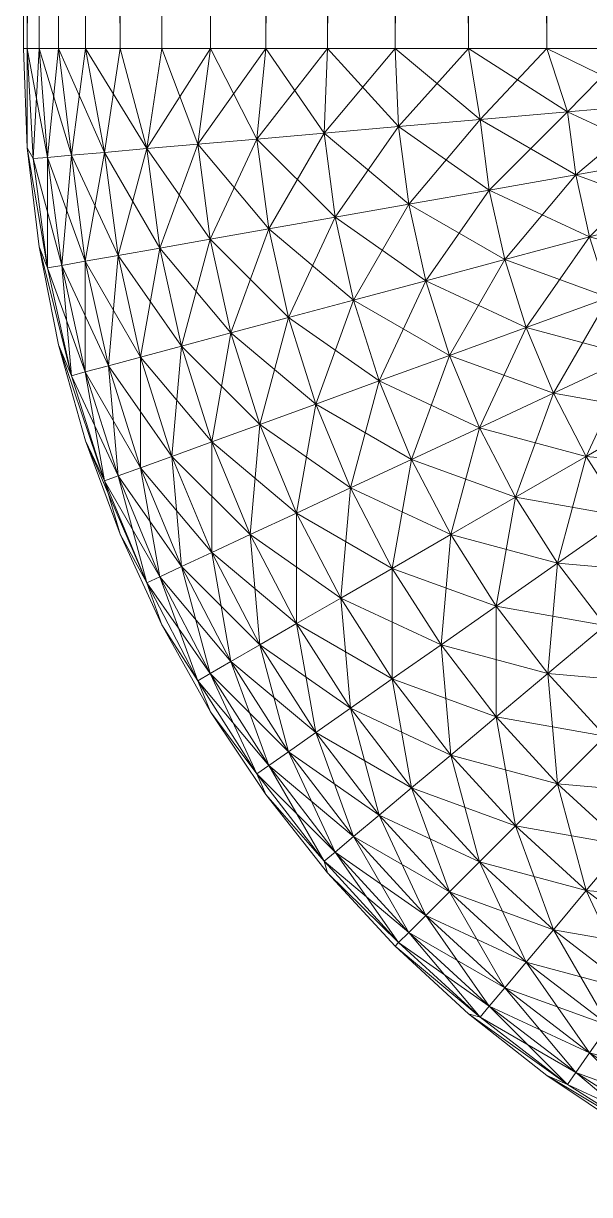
# Model space of a CAD drawing. Header units: millimetres. Extents: x -6 to 134, y -20 to 0.
# Drawn here: x -6.35 to -5.904, y -19.903 to -18.98 of the extents above; entities that cross this region are included whole.
import ezdxf

# ---------------------------------------------------------------- set-up
doc = ezdxf.new("R2010")
doc.units = ezdxf.units.MM
doc.layers.add('001', color=4, linetype='Continuous', lineweight=35)

msp = doc.modelspace()

# ---------------------------------------------------------------- meshes
at = {"layer": '001', "color": 17, "lineweight": 18}
mesh = msp.add_polyface(dxfattribs=at)
corners = [(-6.35, 0, -3.25), (-6.35, -19, -3.25), (-6.35, -19, 3.25), (-6.35, 0, 3.25), (-6.34692, -19, 3.32846), (-6.34692, 0, 3.32846), (-6.33769, -19, 3.40643), (-6.33769, 0, 3.40643), (-6.32237, -19, 3.48345), (-6.32237, 0, 3.48345), (-6.30106, -19, 3.55902), (-6.27388, -19, 3.63268), (-6.24101, -19, 3.70399), (-6.24101, 0, 3.70399), (-6.27388, 0, 3.63268), (-6.20264, -19, 3.7725), (-6.20264, 0, 3.7725), (-6.15902, -19, 3.83779), (-6.15902, 0, 3.83779), (-6.11041, -19, 3.89945), (-6.11041, 0, 3.89945), (-6.05711, -19, 3.95711), (-6.05711, 0, 3.95711), (-5.99945, -19, 4.01041), (-5.99945, 0, 4.01041), (-5.93779, -19, 4.05902), (-5.93779, 0, 4.05902), (-5.8725, -19, 4.10264), (-5.8725, 0, 4.10264), (-5.80399, -19, 4.14101), (-5.73268, -19, 4.17388), (-5.65902, -19, 4.20106), (-5.65902, 0, 4.20106), (-5.73268, 0, 4.17388), (-5.58345, -19, 4.22237), (-5.58345, 0, 4.22237), (-5.50643, -19, 4.23769), (-5.50643, 0, 4.23769), (-5.42846, -19, 4.24692), (-6.34692, 0, -3.32846), (-6.34692, -19, -3.32846), (-6.33769, 0, -3.40643), (-6.33769, -19, -3.40643), (-6.32237, 0, -3.48345), (-6.32237, -19, -3.48345), (-6.30106, 0, -3.55902), (-6.30106, -19, -3.55902), (-6.27388, 0, -3.63268), (-6.24101, -19, -3.70399), (-6.27388, -19, -3.63268), (-6.20264, 0, -3.7725), (-6.20264, -19, -3.7725), (-6.15902, 0, -3.83779), (-6.15902, -19, -3.83779), (-6.11041, 0, -3.89945), (-6.11041, -19, -3.89945), (-6.05711, 0, -3.95711), (-6.05711, -19, -3.95711), (-5.99945, 0, -4.01041), (-5.99945, -19, -4.01041), (-5.93779, 0, -4.05902), (-5.93779, -19, -4.05902), (-5.8725, 0, -4.10264), (-5.8725, -19, -4.10264), (-5.80399, 0, -4.14101), (-5.80399, -19, -4.14101), (-5.73268, 0, -4.17388), (-5.65902, -19, -4.20106), (-5.73268, -19, -4.17388), (-5.58345, 0, -4.22237), (-5.58345, -19, -4.22237), (-5.50643, 0, -4.23769), (-5.50643, -19, -4.23769), (-5.43682, -19.0076, 4.24619), (-5.42846, -19, -4.24692), (-5.52299, -19.01513, -4.23481)]
mesh.append_faces([[corners[k] for k in face] for face in [(36, 73, 38), (74, 75, 72)]], dxfattribs={"color": 17})
mesh.append_faces([[corners[k] for k in face] for face in [(14, 10, 11), (33, 29, 30), (1, 39, 40), (40, 41, 42), (42, 43, 44), (44, 45, 46), (47, 48, 49), (48, 50, 51), (51, 52, 53), (53, 54, 55), (55, 56, 57), (57, 58, 59), (59, 60, 61), (61, 62, 63), (63, 64, 65), (66, 67, 68), (67, 69, 70), (70, 71, 72)]], dxfattribs={"vtx0": -1, "color": 17})
mesh.append_faces([[corners[k] for k in face] for face in [(0, 1, 2), (3, 2, 4), (5, 4, 6), (7, 6, 8), (9, 8, 10), (11, 12, 13), (13, 12, 15), (16, 15, 17), (18, 17, 19), (20, 19, 21), (22, 21, 23), (24, 23, 25), (26, 25, 27), (28, 27, 29), (30, 31, 32), (32, 31, 34), (35, 34, 36), (37, 36, 38), (49, 46, 45), (68, 65, 64)]], dxfattribs={"vtx2": -1, "color": 17})
mesh = msp.add_polyface(dxfattribs=at)
corners = [(-6.35, 0, -3.25), (-6.35, -19, 3.25), (-6.35, 0, 3.25), (-6.34692, -19, 3.32846), (-6.34692, 0, 3.32846), (-6.33769, -19, 3.40643), (-6.33769, 0, 3.40643), (-6.32237, -19, 3.48345), (-6.32237, 0, 3.48345), (-6.30106, -19, 3.55902), (-6.30106, 0, 3.55902), (-6.27388, -19, 3.63268), (-6.24101, 0, 3.70399), (-6.27388, 0, 3.63268), (-6.20264, -19, 3.7725), (-6.20264, 0, 3.7725), (-6.15902, -19, 3.83779), (-6.15902, 0, 3.83779), (-6.11041, -19, 3.89945), (-6.11041, 0, 3.89945), (-6.05711, -19, 3.95711), (-6.05711, 0, 3.95711), (-5.99945, -19, 4.01041), (-5.99945, 0, 4.01041), (-5.93779, -19, 4.05902), (-5.93779, 0, 4.05902), (-5.8725, -19, 4.10264), (-5.8725, 0, 4.10264), (-5.80399, -19, 4.14101), (-5.80399, 0, 4.14101), (-5.73268, -19, 4.17388), (-5.65902, 0, 4.20106), (-5.73268, 0, 4.17388), (-5.58345, -19, 4.22237), (-5.58345, 0, 4.22237), (-5.50643, -19, 4.23769), (-5.50643, 0, 4.23769), (-5.42846, -19, 4.24692), (-5.42846, 0, 4.24692), (-6.35, -19, -3.25), (-6.34692, 0, -3.32846), (-6.34692, -19, -3.32846), (-6.33769, 0, -3.40643), (-6.33769, -19, -3.40643), (-6.32237, 0, -3.48345), (-6.32237, -19, -3.48345), (-6.30106, 0, -3.55902), (-6.27388, 0, -3.63268), (-6.24101, 0, -3.70399), (-6.24101, -19, -3.70399), (-6.27388, -19, -3.63268), (-6.20264, 0, -3.7725), (-6.20264, -19, -3.7725), (-6.15902, 0, -3.83779), (-6.15902, -19, -3.83779), (-6.11041, 0, -3.89945), (-6.11041, -19, -3.89945), (-6.05711, 0, -3.95711), (-6.05711, -19, -3.95711), (-5.99945, 0, -4.01041), (-5.99945, -19, -4.01041), (-5.93779, 0, -4.05902), (-5.93779, -19, -4.05902), (-5.8725, 0, -4.10264), (-5.8725, -19, -4.10264), (-5.80399, 0, -4.14101), (-5.73268, 0, -4.17388), (-5.65902, 0, -4.20106), (-5.65902, -19, -4.20106), (-5.73268, -19, -4.17388), (-5.58345, 0, -4.22237), (-5.58345, -19, -4.22237), (-5.50643, 0, -4.23769), (-5.50643, -19, -4.23769), (-5.42846, 0, -4.24692), (-5.42846, -19, -4.24692)]
mesh.append_faces([[corners[k] for k in face] for face in [(0, 1, 2), (2, 3, 4), (4, 5, 6), (6, 7, 8), (8, 9, 10), (11, 12, 13), (12, 14, 15), (15, 16, 17), (17, 18, 19), (19, 20, 21), (21, 22, 23), (23, 24, 25), (25, 26, 27), (27, 28, 29), (30, 31, 32), (31, 33, 34), (34, 35, 36), (36, 37, 38), (50, 46, 47), (69, 65, 66), (73, 74, 75)]], dxfattribs={"vtx0": -1, "color": 17})
mesh.append_faces([[corners[k] for k in face] for face in [(13, 10, 9), (32, 29, 28), (39, 0, 40), (41, 40, 42), (43, 42, 44), (45, 44, 46), (47, 48, 49), (49, 48, 51), (52, 51, 53), (54, 53, 55), (56, 55, 57), (58, 57, 59), (60, 59, 61), (62, 61, 63), (64, 63, 65), (66, 67, 68), (68, 67, 70), (71, 70, 72)]], dxfattribs={"vtx2": -1, "color": 17})
mesh = msp.add_polyface(dxfattribs=at)
corners = [(-5.35, 0, -4.25), (-5.42846, 0, -4.24692), (-5.50643, 0, -4.23769), (-5.58345, 0, -4.22237), (-5.65902, 0, -4.20106), (-5.73268, 0, -4.17388), (-5.80399, 0, -4.14101), (-5.8725, 0, -4.10264), (-5.93779, 0, -4.05902), (-5.99945, 0, -4.01041), (-6.05711, 0, -3.95711), (-6.11041, 0, -3.89945), (-6.15902, 0, -3.83779), (-6.20264, 0, -3.7725), (-6.24101, 0, -3.70399), (-6.27388, 0, -3.63268), (-6.30106, 0, -3.55902), (-6.32237, 0, -3.48345), (-6.33769, 0, -3.40643), (-6.34692, 0, -3.32846), (-6.35, 0, -3.25), (-6.35, 0, 3.25), (-6.34692, 0, 3.32846), (-6.33769, 0, 3.40643), (-6.32237, 0, 3.48345), (-6.30106, 0, 3.55902), (-6.27388, 0, 3.63268), (-6.24101, 0, 3.70399), (-6.20264, 0, 3.7725), (-6.15902, 0, 3.83779), (-6.11041, 0, 3.89945), (-6.05711, 0, 3.95711), (-5.99945, 0, 4.01041), (-5.93779, 0, 4.05902), (-5.8725, 0, 4.10264), (-5.80399, 0, 4.14101), (-5.73268, 0, 4.17388), (-5.65902, 0, 4.20106), (-5.58345, 0, 4.22237), (-5.50643, 0, 4.23769), (-5.42846, 0, 4.24692), (-5.50643, -19, -4.23769)]
mesh.append_faces([[corners[k] for k in face] for face in [(2, 3, 0), (3, 4, 0), (4, 5, 0), (5, 6, 0), (6, 7, 0), (7, 8, 0), (8, 9, 0), (9, 10, 0), (10, 11, 0), (11, 12, 0), (12, 13, 0), (13, 14, 0), (14, 15, 0), (15, 16, 0), (16, 17, 0), (17, 18, 0), (18, 19, 0), (19, 20, 0), (20, 21, 0), (21, 22, 0), (22, 23, 0), (23, 24, 0), (24, 25, 0), (25, 26, 0), (26, 27, 0), (27, 28, 0), (28, 29, 0), (29, 30, 0), (30, 31, 0), (31, 32, 0), (32, 33, 0), (33, 34, 0), (34, 35, 0), (35, 36, 0), (36, 37, 0), (37, 38, 0), (38, 39, 0), (39, 40, 0)]], dxfattribs={"vtx1": -1, "vtx2": -1, "color": 17})
mesh.append_faces([[corners[k] for k in face] for face in [(0, 1, 2), (41, 2, 1)]], dxfattribs={"vtx2": -1, "color": 17})
mesh = msp.add_polyface(dxfattribs=at)
corners = [(-6.33769, -19.15643, -3.25), (-6.34692, -19.07846, 3.25), (-6.34692, -19.07846, -3.25), (-6.35, -19, 3.25), (-6.35, -19, -3.25), (-6.3424, -19.08682, 3.33716), (-6.34692, -19, 3.32846), (-6.33106, -19.08583, 3.42365), (-6.33769, -19, 3.40643), (-6.33106, -19.17299, 3.33716), (-6.31225, -19.08419, 3.50882), (-6.32237, -19, 3.48345), (-6.31985, -19.17101, 3.42365), (-6.28612, -19.0819, 3.59202), (-6.30106, -19, 3.55902), (-6.30125, -19.16773, 3.50882), (-6.27388, -19, 3.63268), (-6.25286, -19.07899, 3.67262), (-6.24101, -19, 3.70399), (-6.27542, -19.16318, 3.59202), (-6.21273, -19.07548, 3.75), (-6.24254, -19.15738, 3.67262), (-6.20264, -19, 3.7725), (-6.16603, -19.07139, 3.82358), (-6.20287, -19.15038, 3.75), (-6.15902, -19, -3.83779), (-6.16603, -19.07139, -3.82358), (-6.21273, -19.07548, -3.75), (-6.20264, -19, -3.7725), (-6.25286, -19.07899, -3.67262), (-6.24101, -19, -3.70399), (-6.20287, -19.15038, -3.75), (-6.27388, -19, -3.63268), (-6.28612, -19.0819, -3.59202), (-6.30106, -19, -3.55902), (-6.24254, -19.15738, -3.67262), (-6.31225, -19.08419, -3.50882), (-6.32237, -19, -3.48345), (-6.27542, -19.16318, -3.59202), (-6.33106, -19.08583, -3.42365), (-6.33769, -19, -3.40643), (-6.30125, -19.16773, -3.50882), (-6.3424, -19.08682, -3.33716), (-6.34692, -19, -3.32846), (-6.33106, -19.17299, -3.33716)]
mesh.append_faces([[corners[k] for k in face] for face in [(1, 5, 6), (6, 5, 7), (6, 7, 8), (9, 5, 1), (8, 7, 10), (8, 10, 11), (11, 10, 13), (11, 13, 14), (16, 14, 13), (16, 13, 17), (17, 18, 16), (18, 17, 20), (22, 20, 23), (25, 26, 27), (28, 27, 29), (28, 29, 30), (32, 30, 29), (29, 33, 34), (29, 34, 32), (34, 33, 36), (34, 36, 37), (37, 36, 39), (37, 39, 40), (40, 39, 42), (40, 42, 43), (43, 42, 2), (2, 42, 44)]], dxfattribs={"color": 17})
mesh.append_faces([[corners[k] for k in face] for face in [(0, 1, 2), (2, 3, 4)]], dxfattribs={"vtx0": -1, "color": 17})
mesh.append_faces([[corners[k] for k in face] for face in [(2, 1, 3), (10, 7, 12), (13, 10, 15), (17, 13, 19), (20, 17, 21), (23, 20, 24), (29, 27, 31), (33, 29, 35), (36, 33, 38), (39, 36, 41)]], dxfattribs={"vtx2": -1, "color": 17})
mesh = msp.add_polyface(dxfattribs=at)
corners = [(-6.34692, -19.07846, 3.25), (-6.34692, -19, 3.32846), (-6.35, -19, 3.25), (-6.24101, -19, 3.70399), (-6.21273, -19.07548, 3.75), (-6.20264, -19, 3.7725), (-6.16603, -19.07139, 3.82358), (-6.15902, -19, 3.83779), (-6.11313, -19.06677, 3.89279), (-6.11041, -19, 3.89945), (-6.05442, -19.06163, 3.95711), (-6.05711, -19, 3.95711), (-5.99034, -19.05602, 4.01604), (-5.99945, -19, 4.01041), (-5.92139, -19.04999, 4.06915), (-5.93779, -19, 4.05902), (-5.8481, -19.04358, 4.11603), (-5.8725, -19, 4.10264), (-5.77101, -19.03683, 4.15631), (-5.80399, -19, 4.14101), (-5.73268, -19, 4.17388), (-5.69072, -19.02981, 4.18969), (-5.65902, -19, 4.20106), (-5.60783, -19.02256, 4.21593), (-5.58345, -19, 4.22237), (-5.52299, -19.01513, 4.23481), (-5.50643, -19, 4.23769), (-5.43682, -19.0076, 4.24619), (-5.52101, -19.03015, 4.23481), (-5.43583, -19.01513, 4.24619), (-5.42846, -19, -4.24692), (-5.43682, -19.0076, -4.24619), (-5.52299, -19.01513, -4.23481), (-5.43583, -19.01513, -4.24619), (-5.52101, -19.03015, -4.23481), (-5.43419, -19.02256, -4.24619), (-5.50643, -19, -4.23769), (-5.60783, -19.02256, -4.21593), (-5.58345, -19, -4.22237), (-5.69072, -19.02981, -4.18969), (-5.65902, -19, -4.20106), (-5.73268, -19, -4.17388), (-5.77101, -19.03683, -4.15631), (-5.80399, -19, -4.14101), (-5.8481, -19.04358, -4.11603), (-5.8725, -19, -4.10264), (-5.92139, -19.04999, -4.06915), (-5.93779, -19, -4.05902), (-5.99034, -19.05602, -4.01604), (-5.99945, -19, -4.01041), (-6.05442, -19.06163, -3.95711), (-6.05711, -19, -3.95711), (-6.11313, -19.06677, -3.89279), (-6.11041, -19, -3.89945), (-6.16603, -19.07139, -3.82358), (-6.15902, -19, -3.83779), (-6.21273, -19.07548, -3.75), (-6.20264, -19, -3.7725), (-6.34692, -19, -3.32846), (-6.34692, -19.07846, -3.25), (-6.35, -19, -3.25)]
mesh.append_faces([[corners[k] for k in face] for face in [(0, 1, 2), (3, 4, 5), (5, 6, 7), (7, 8, 9), (9, 10, 11), (11, 12, 13), (13, 14, 15), (15, 16, 17), (17, 18, 19), (20, 19, 18), (18, 21, 22), (18, 22, 20), (22, 21, 23), (22, 23, 24), (24, 23, 25), (24, 25, 26), (26, 25, 27), (30, 31, 32), (36, 32, 37), (36, 37, 38), (38, 37, 39), (38, 39, 40), (41, 40, 39), (41, 39, 42), (42, 43, 41), (43, 44, 45), (45, 46, 47), (47, 48, 49), (49, 50, 51), (51, 52, 53), (53, 54, 55), (55, 56, 57), (58, 59, 60)]], dxfattribs={"color": 17})
mesh.append_faces([[corners[k] for k in face] for face in [(27, 28, 29), (32, 33, 34)]], dxfattribs={"vtx0": -1, "color": 17})
mesh.append_faces([[corners[k] for k in face] for face in [(27, 25, 28), (32, 31, 33), (34, 33, 35), (37, 32, 34)]], dxfattribs={"vtx2": -1, "color": 17})
mesh = msp.add_polyface(dxfattribs=at)
corners = [(-6.15902, -19, 3.83779), (-6.16603, -19.07139, 3.82358), (-6.11313, -19.06677, 3.89279), (-6.15671, -19.14224, 3.82358), (-6.10441, -19.13302, 3.89279), (-6.11041, -19, 3.89945), (-6.05442, -19.06163, 3.95711), (-6.04636, -19.12279, 3.95711), (-6.05711, -19, 3.95711), (-5.99034, -19.05602, 4.01604), (-5.98302, -19.11162, 4.01604), (-5.99945, -19, 4.01041), (-5.92139, -19.04999, 4.06915), (-5.91486, -19.0996, 4.06915), (-5.93779, -19, 4.05902), (-5.8481, -19.04358, 4.11603), (-5.8424, -19.08682, 4.11603), (-5.90403, -19.14845, 4.06915), (-5.8725, -19, 4.10264), (-5.77101, -19.03683, 4.15631), (-5.7662, -19.07339, 4.15631), (-5.83296, -19.12941, 4.11603), (-5.80399, -19, -4.14101), (-5.77101, -19.03683, -4.15631), (-5.8481, -19.04358, -4.11603), (-5.7662, -19.07339, -4.15631), (-5.8424, -19.08682, -4.11603), (-5.75822, -19.10938, -4.15631), (-5.83296, -19.12941, -4.11603), (-5.8725, -19, -4.10264), (-5.92139, -19.04999, -4.06915), (-5.91486, -19.0996, -4.06915), (-5.93779, -19, -4.05902), (-5.99034, -19.05602, -4.01604), (-5.98302, -19.11162, -4.01604), (-5.99945, -19, -4.01041), (-6.05442, -19.06163, -3.95711), (-6.04636, -19.12279, -3.95711), (-6.05711, -19, -3.95711), (-6.11313, -19.06677, -3.89279), (-6.10441, -19.13302, -3.89279), (-6.11041, -19, -3.89945), (-6.16603, -19.07139, -3.82358), (-6.21273, -19.07548, -3.75), (-6.15671, -19.14224, -3.82358)]
mesh.append_faces([[corners[k] for k in face] for face in [(0, 1, 2), (5, 2, 6), (8, 6, 9), (11, 9, 12), (14, 12, 15), (18, 15, 19), (22, 23, 24), (29, 24, 30), (32, 30, 33), (35, 33, 36), (38, 36, 39), (41, 39, 42)]], dxfattribs={"color": 17})
mesh.append_faces([[corners[k] for k in face] for face in [(2, 3, 4), (6, 4, 7), (9, 7, 10), (12, 10, 13), (15, 13, 16), (24, 25, 26), (26, 27, 28), (30, 26, 31), (33, 31, 34), (36, 34, 37), (39, 37, 40)]], dxfattribs={"vtx0": -1, "color": 17})
mesh.append_faces([[corners[k] for k in face] for face in [(2, 1, 3), (6, 2, 4), (9, 6, 7), (12, 9, 10), (15, 12, 13), (16, 13, 17), (19, 15, 16), (20, 16, 21), (24, 23, 25), (30, 24, 26), (31, 26, 28), (33, 30, 31), (36, 33, 34), (39, 36, 37), (42, 39, 40), (43, 42, 44)]], dxfattribs={"vtx2": -1, "color": 17})
mesh = msp.add_polyface(dxfattribs=at)
corners = [(-6.32237, -19.23345, -3.25), (-6.32237, -19.23345, 3.25), (-6.33769, -19.15643, 3.25), (-6.33769, -19.15643, -3.25), (-6.34692, -19.07846, 3.25), (-6.33106, -19.08583, 3.42365), (-6.3424, -19.08682, 3.33716), (-6.33106, -19.17299, 3.33716), (-6.31985, -19.17101, 3.42365), (-6.31225, -19.25783, 3.33716), (-6.31225, -19.08419, 3.50882), (-6.30125, -19.16773, 3.50882), (-6.30125, -19.25489, 3.42365), (-6.28612, -19.0819, 3.59202), (-6.27542, -19.16318, 3.59202), (-6.28301, -19.25, 3.50882), (-6.25286, -19.07899, 3.67262), (-6.24254, -19.15738, 3.67262), (-6.25767, -19.24321, 3.59202), (-6.22543, -19.23457, 3.67262), (-6.21273, -19.07548, 3.75), (-6.20287, -19.15038, 3.75), (-6.18652, -19.22414, 3.75), (-6.16603, -19.07139, 3.82358), (-6.15671, -19.14224, 3.82358), (-6.21273, -19.07548, -3.75), (-6.15671, -19.14224, -3.82358), (-6.20287, -19.15038, -3.75), (-6.14124, -19.21201, -3.82358), (-6.18652, -19.22414, -3.75), (-6.25286, -19.07899, -3.67262), (-6.24254, -19.15738, -3.67262), (-6.22543, -19.23457, -3.67262), (-6.28612, -19.0819, -3.59202), (-6.27542, -19.16318, -3.59202), (-6.25767, -19.24321, -3.59202), (-6.31225, -19.08419, -3.50882), (-6.30125, -19.16773, -3.50882), (-6.33106, -19.08583, -3.42365), (-6.31985, -19.17101, -3.42365), (-6.28301, -19.25, -3.50882), (-6.3424, -19.08682, -3.33716), (-6.33106, -19.17299, -3.33716), (-6.30125, -19.25489, -3.42365), (-6.34692, -19.07846, -3.25), (-6.31225, -19.25783, -3.33716)]
mesh.append_faces([[corners[k] for k in face] for face in [(7, 4, 2), (9, 7, 2), (44, 42, 3), (3, 42, 45), (3, 45, 0)]], dxfattribs={"color": 17})
mesh.append_faces([[corners[k] for k in face] for face in [(0, 2, 3), (5, 7, 8), (10, 8, 11), (13, 11, 14), (16, 14, 17), (17, 18, 19), (20, 17, 21), (21, 19, 22), (23, 21, 24), (25, 26, 27), (27, 28, 29), (30, 27, 31), (31, 29, 32), (33, 31, 34), (34, 32, 35), (36, 34, 37), (38, 37, 39), (41, 39, 42)]], dxfattribs={"vtx0": -1, "color": 17})
mesh.append_faces([[corners[k] for k in face] for face in [(0, 1, 2), (3, 2, 4), (5, 6, 7), (8, 7, 9), (11, 8, 12), (14, 11, 15), (17, 14, 18), (21, 17, 19), (24, 21, 22), (27, 26, 28), (31, 27, 29), (34, 31, 32), (37, 34, 35), (39, 37, 40), (41, 38, 39), (42, 39, 43)]], dxfattribs={"vtx2": -1, "color": 17})
mesh = msp.add_polyface(dxfattribs=at)
corners = [(-6.1638, -19.2962, 3.75), (-6.17139, -19.38302, 3.67262), (-6.13489, -19.366, 3.75), (-6.15671, -19.14224, 3.82358), (-6.18652, -19.22414, 3.75), (-6.14124, -19.21201, 3.82358), (-6.11975, -19.28017, 3.82358), (-6.0924, -19.34619, 3.82358), (-6.10441, -19.13302, 3.89279), (-6.08994, -19.19827, 3.89279), (-6.06985, -19.262, 3.89279), (-6.04427, -19.32374, 3.89279), (-6.04636, -19.12279, 3.95711), (-6.03301, -19.18301, 3.95711), (-6.01446, -19.24184, 3.95711), (-5.99086, -19.29884, 3.95711), (-6.01341, -19.38302, 3.89279), (-5.98302, -19.11162, 4.01604), (-5.97089, -19.16637, 4.01604), (-6.04636, -19.12279, -3.95711), (-5.97089, -19.16637, -4.01604), (-6.03301, -19.18301, -3.95711), (-6.10441, -19.13302, -3.89279), (-6.08994, -19.19827, -3.89279), (-6.01446, -19.24184, -3.95711), (-6.06985, -19.262, -3.89279), (-5.99086, -19.29884, -3.95711), (-6.04427, -19.32374, -3.89279), (-6.16603, -19.07139, -3.82358), (-6.15671, -19.14224, -3.82358), (-6.14124, -19.21201, -3.82358), (-6.11975, -19.28017, -3.82358), (-6.0924, -19.34619, -3.82358), (-6.18652, -19.22414, -3.75), (-6.1638, -19.2962, -3.75), (-6.13489, -19.366, -3.75)]
mesh.append_faces([[corners[k] for k in face] for face in [(0, 1, 2), (3, 4, 5), (5, 0, 6), (6, 2, 7), (8, 5, 9), (9, 6, 10), (10, 7, 11), (12, 9, 13), (13, 10, 14), (14, 11, 15), (19, 20, 21), (22, 21, 23), (23, 24, 25), (25, 26, 27), (28, 22, 29), (29, 23, 30), (30, 25, 31), (31, 27, 32), (33, 31, 34), (34, 32, 35)]], dxfattribs={"vtx0": -1, "color": 17})
mesh.append_faces([[corners[k] for k in face] for face in [(5, 4, 0), (6, 0, 2), (8, 3, 5), (9, 5, 6), (10, 6, 7), (12, 8, 9), (13, 9, 10), (14, 10, 11), (15, 11, 16), (17, 12, 13), (18, 13, 14), (22, 19, 21), (23, 21, 24), (25, 24, 26), (29, 22, 23), (30, 23, 25), (31, 25, 27), (33, 30, 31), (34, 31, 32)]], dxfattribs={"vtx2": -1, "color": 17})
mesh = msp.add_polyface(dxfattribs=at)
corners = [(-5.99086, -19.29884, 3.95711), (-6.01341, -19.38302, 3.89279), (-5.96237, -19.35355, 3.95711), (-5.98302, -19.11162, 4.01604), (-6.03301, -19.18301, 3.95711), (-5.97089, -19.16637, 4.01604), (-6.01446, -19.24184, 3.95711), (-5.95402, -19.21985, 4.01604), (-5.93256, -19.27165, 4.01604), (-5.90667, -19.32139, 4.01604), (-5.91486, -19.0996, 4.06915), (-5.90403, -19.14845, 4.06915), (-5.88899, -19.19617, 4.06915), (-5.86984, -19.2424, 4.06915), (-5.84673, -19.28679, 4.06915), (-5.87654, -19.36869, 4.01604), (-5.8424, -19.08682, 4.11603), (-5.83296, -19.12941, 4.11603), (-5.81985, -19.17101, 4.11603), (-5.91486, -19.0996, -4.06915), (-5.83296, -19.12941, -4.11603), (-5.90403, -19.14845, -4.06915), (-5.81985, -19.17101, -4.11603), (-5.88899, -19.19617, -4.06915), (-5.98302, -19.11162, -4.01604), (-5.97089, -19.16637, -4.01604), (-5.95402, -19.21985, -4.01604), (-5.86984, -19.2424, -4.06915), (-5.93256, -19.27165, -4.01604), (-5.84673, -19.28679, -4.06915), (-5.90667, -19.32139, -4.01604), (-5.81985, -19.32899, -4.06915), (-5.87654, -19.36869, -4.01604), (-6.04636, -19.12279, -3.95711), (-6.03301, -19.18301, -3.95711), (-6.01446, -19.24184, -3.95711), (-5.99086, -19.29884, -3.95711), (-5.96237, -19.35355, -3.95711), (-6.04427, -19.32374, -3.89279)]
mesh.append_faces([[corners[k] for k in face] for face in [(0, 1, 2), (3, 4, 5), (5, 6, 7), (7, 0, 8), (8, 2, 9), (10, 5, 11), (11, 7, 12), (12, 8, 13), (13, 9, 14), (16, 11, 17), (19, 20, 21), (21, 22, 23), (24, 21, 25), (25, 23, 26), (26, 27, 28), (28, 29, 30), (30, 31, 32), (34, 26, 35), (35, 28, 36), (36, 30, 37)]], dxfattribs={"vtx0": -1, "color": 17})
mesh.append_faces([[corners[k] for k in face] for face in [(7, 6, 0), (8, 0, 2), (10, 3, 5), (11, 5, 7), (12, 7, 8), (13, 8, 9), (14, 9, 15), (17, 11, 12), (18, 12, 13), (24, 19, 21), (25, 21, 23), (26, 23, 27), (28, 27, 29), (30, 29, 31), (33, 24, 25), (34, 25, 26), (35, 26, 28), (36, 28, 30), (37, 30, 32), (38, 36, 37)]], dxfattribs={"vtx2": -1, "color": 17})
mesh = msp.add_polyface(dxfattribs=at)
corners = [(-6.27388, -19.38268, 3.25), (-6.30106, -19.30902, 3.25), (-6.30106, -19.30902, -3.25), (-6.32237, -19.23345, 3.25), (-6.32237, -19.23345, -3.25), (-6.31985, -19.17101, 3.42365), (-6.31225, -19.25783, 3.33716), (-6.30125, -19.25489, 3.42365), (-6.33769, -19.15643, 3.25), (-6.28612, -19.34072, 3.33716), (-6.27542, -19.33682, 3.42365), (-6.30125, -19.16773, 3.50882), (-6.28301, -19.25, 3.50882), (-6.25767, -19.33037, 3.50882), (-6.27542, -19.16318, 3.59202), (-6.25767, -19.24321, 3.59202), (-6.23302, -19.32139, 3.59202), (-6.22543, -19.23457, 3.67262), (-6.20165, -19.30998, 3.67262), (-6.20165, -19.39713, 3.59202), (-6.18652, -19.22414, 3.75), (-6.1638, -19.2962, 3.75), (-6.17139, -19.38302, 3.67262), (-6.22543, -19.23457, -3.67262), (-6.18652, -19.22414, -3.75), (-6.1638, -19.2962, -3.75), (-6.20165, -19.30998, -3.67262), (-6.13489, -19.366, -3.75), (-6.25767, -19.24321, -3.59202), (-6.23302, -19.32139, -3.59202), (-6.17139, -19.38302, -3.67262), (-6.30125, -19.16773, -3.50882), (-6.28301, -19.25, -3.50882), (-6.25767, -19.33037, -3.50882), (-6.31985, -19.17101, -3.42365), (-6.30125, -19.25489, -3.42365), (-6.27542, -19.33682, -3.42365), (-6.33106, -19.17299, -3.33716), (-6.31225, -19.25783, -3.33716), (-6.28612, -19.34072, -3.33716), (-6.27388, -19.38268, -3.25)]
mesh.append_faces([[corners[k] for k in face] for face in [(6, 8, 3), (9, 6, 3), (9, 3, 1), (4, 38, 39), (4, 39, 2), (40, 2, 39)]], dxfattribs={"color": 17})
mesh.append_faces([[corners[k] for k in face] for face in [(2, 3, 4), (5, 6, 7), (7, 9, 10), (11, 7, 12), (12, 10, 13), (14, 12, 15), (15, 13, 16), (17, 16, 18), (20, 18, 21), (23, 25, 26), (28, 26, 29), (31, 28, 32), (32, 29, 33), (34, 32, 35), (35, 33, 36), (37, 35, 38), (38, 36, 39)]], dxfattribs={"vtx0": -1, "color": 17})
mesh.append_faces([[corners[k] for k in face] for face in [(0, 1, 2), (2, 1, 3), (7, 6, 9), (12, 7, 10), (15, 12, 13), (17, 15, 16), (18, 16, 19), (20, 17, 18), (21, 18, 22), (23, 24, 25), (26, 25, 27), (28, 23, 26), (29, 26, 30), (32, 28, 29), (35, 32, 33), (38, 35, 36)]], dxfattribs={"vtx2": -1, "color": 17})
mesh = msp.add_polyface(dxfattribs=at)
corners = [(-6.27388, -19.38268, 3.25), (-6.30106, -19.30902, -3.25), (-6.27388, -19.38268, -3.25), (-6.24101, -19.45399, -3.25), (-6.24101, -19.45399, 3.25), (-6.27542, -19.33682, 3.42365), (-6.28612, -19.34072, 3.33716), (-6.25286, -19.42101, 3.33716), (-6.24254, -19.4162, 3.42365), (-6.30106, -19.30902, 3.25), (-6.21273, -19.4981, 3.33716), (-6.25767, -19.33037, 3.50882), (-6.22543, -19.40822, 3.50882), (-6.20287, -19.4924, 3.42365), (-6.23302, -19.32139, 3.59202), (-6.20165, -19.39713, 3.59202), (-6.18652, -19.48296, 3.50882), (-6.20165, -19.30998, 3.67262), (-6.17139, -19.38302, 3.67262), (-6.1638, -19.46985, 3.59202), (-6.13489, -19.45315, 3.67262), (-6.13489, -19.366, 3.75), (-6.1, -19.43301, 3.75), (-6.0924, -19.34619, 3.82358), (-6.13489, -19.366, -3.75), (-6.05941, -19.40958, -3.82358), (-6.1, -19.43301, -3.75), (-6.20165, -19.30998, -3.67262), (-6.17139, -19.38302, -3.67262), (-6.13489, -19.45315, -3.67262), (-6.23302, -19.32139, -3.59202), (-6.20165, -19.39713, -3.59202), (-6.1638, -19.46985, -3.59202), (-6.25767, -19.33037, -3.50882), (-6.22543, -19.40822, -3.50882), (-6.27542, -19.33682, -3.42365), (-6.24254, -19.4162, -3.42365), (-6.18652, -19.48296, -3.50882), (-6.28612, -19.34072, -3.33716), (-6.25286, -19.42101, -3.33716), (-6.20287, -19.4924, -3.42365)]
mesh.append_faces([[corners[k] for k in face] for face in [(0, 4, 7), (7, 6, 9), (7, 9, 0), (2, 38, 39), (39, 3, 2)]], dxfattribs={"color": 17})
mesh.append_faces([[corners[k] for k in face] for face in [(0, 1, 2), (2, 4, 0), (5, 7, 8), (11, 8, 12), (14, 12, 15), (17, 15, 18), (18, 19, 20), (21, 20, 22), (24, 25, 26), (27, 24, 28), (28, 26, 29), (30, 28, 31), (31, 29, 32), (33, 31, 34), (35, 34, 36), (38, 36, 39)]], dxfattribs={"vtx0": -1, "color": 17})
mesh.append_faces([[corners[k] for k in face] for face in [(2, 3, 4), (5, 6, 7), (8, 7, 10), (11, 5, 8), (12, 8, 13), (14, 11, 12), (15, 12, 16), (18, 15, 19), (21, 18, 20), (23, 21, 22), (28, 24, 26), (31, 28, 29), (33, 30, 31), (34, 31, 32), (35, 33, 34), (36, 34, 37), (38, 35, 36), (39, 36, 40)]], dxfattribs={"vtx2": -1, "color": 17})
mesh = msp.add_polyface(dxfattribs=at)
corners = [(-6.0924, -19.51984, 3.67262), (-6.11975, -19.53899, 3.59202), (-6.06985, -19.60402, 3.59202), (-6.04427, -19.58256, 3.67262), (-6.1, -19.43301, 3.75), (-6.05941, -19.49673, 3.75), (-6.01341, -19.55667, 3.75), (-6.0924, -19.34619, 3.82358), (-6.05941, -19.40958, 3.82358), (-6.02101, -19.46985, 3.82358), (-5.97751, -19.52654, 3.82358), (-5.96237, -19.61237, 3.75), (-5.92923, -19.57923, 3.82358), (-6.04427, -19.32374, 3.89279), (-6.01341, -19.38302, 3.89279), (-5.97751, -19.43939, 3.89279), (-5.93682, -19.4924, 3.89279), (-5.96237, -19.35355, 3.95711), (-5.92923, -19.40558, 3.95711), (-6.04427, -19.32374, -3.89279), (-5.96237, -19.35355, -3.95711), (-6.01341, -19.38302, -3.89279), (-5.92923, -19.40558, -3.95711), (-5.97751, -19.43939, -3.89279), (-6.0924, -19.34619, -3.82358), (-6.05941, -19.40958, -3.82358), (-6.02101, -19.46985, -3.82358), (-5.93682, -19.4924, -3.89279), (-5.97751, -19.52654, -3.82358), (-6.13489, -19.366, -3.75), (-6.1, -19.43301, -3.75), (-6.05941, -19.49673, -3.75), (-6.01341, -19.55667, -3.75), (-5.92923, -19.57923, -3.82358), (-6.0924, -19.51984, -3.67262), (-6.04427, -19.58256, -3.67262), (-6.11975, -19.53899, -3.59202), (-6.06985, -19.60402, -3.59202)]
mesh.append_faces([[corners[k] for k in face] for face in [(0, 2, 3), (4, 0, 5), (5, 3, 6), (7, 4, 8), (8, 5, 9), (9, 6, 10), (10, 11, 12), (13, 8, 14), (14, 9, 15), (15, 10, 16), (17, 15, 18), (19, 20, 21), (21, 22, 23), (24, 21, 25), (25, 23, 26), (26, 27, 28), (30, 26, 31), (31, 28, 32), (34, 32, 35), (36, 35, 37)]], dxfattribs={"vtx0": -1, "color": 17})
mesh.append_faces([[corners[k] for k in face] for face in [(0, 1, 2), (5, 0, 3), (8, 4, 5), (9, 5, 6), (10, 6, 11), (13, 7, 8), (14, 8, 9), (15, 9, 10), (17, 14, 15), (21, 20, 22), (24, 19, 21), (25, 21, 23), (26, 23, 27), (29, 24, 25), (30, 25, 26), (31, 26, 28), (32, 28, 33), (34, 31, 32), (36, 34, 35)]], dxfattribs={"vtx2": -1, "color": 17})
mesh = msp.add_polyface(dxfattribs=at)
corners = [(-5.93682, -19.4924, 3.89279), (-5.97751, -19.52654, 3.82358), (-5.92923, -19.57923, 3.82358), (-5.89168, -19.54168, 3.89279), (-5.92923, -19.40558, 3.95711), (-5.97751, -19.43939, 3.89279), (-5.89168, -19.45452, 3.95711), (-5.85, -19.5, 3.95711), (-5.8424, -19.58682, 3.89279), (-5.80452, -19.54168, 3.95711), (-5.90667, -19.32139, 4.01604), (-5.96237, -19.35355, 3.95711), (-5.87654, -19.36869, 4.01604), (-5.8424, -19.41318, 4.01604), (-5.80452, -19.45452, 4.01604), (-5.76318, -19.4924, 4.01604), (-5.81985, -19.32899, 4.06915), (-5.78939, -19.36869, 4.06915), (-5.87654, -19.36869, -4.01604), (-5.81985, -19.32899, -4.06915), (-5.78939, -19.36869, -4.06915), (-5.8424, -19.41318, -4.01604), (-5.75558, -19.40558, -4.06915), (-5.80452, -19.45452, -4.01604), (-5.96237, -19.35355, -3.95711), (-5.92923, -19.40558, -3.95711), (-5.89168, -19.45452, -3.95711), (-5.85, -19.5, -3.95711), (-5.76318, -19.4924, -4.01604), (-5.80452, -19.54168, -3.95711), (-5.97751, -19.43939, -3.89279), (-5.93682, -19.4924, -3.89279), (-5.89168, -19.54168, -3.89279), (-5.8424, -19.58682, -3.89279), (-5.75558, -19.57923, -3.95711), (-5.97751, -19.52654, -3.82358), (-5.92923, -19.57923, -3.82358)]
mesh.append_faces([[corners[k] for k in face] for face in [(0, 2, 3), (4, 0, 6), (6, 3, 7), (7, 8, 9), (10, 4, 12), (12, 6, 13), (13, 7, 14), (14, 9, 15), (16, 13, 17), (18, 20, 21), (21, 22, 23), (24, 18, 25), (25, 21, 26), (26, 23, 27), (27, 28, 29), (30, 26, 31), (31, 27, 32), (32, 29, 33), (35, 32, 36)]], dxfattribs={"vtx0": -1, "color": 17})
mesh.append_faces([[corners[k] for k in face] for face in [(0, 1, 2), (4, 5, 0), (6, 0, 3), (7, 3, 8), (10, 11, 4), (12, 4, 6), (13, 6, 7), (14, 7, 9), (16, 12, 13), (17, 13, 14), (18, 19, 20), (21, 20, 22), (25, 18, 21), (26, 21, 23), (27, 23, 28), (30, 25, 26), (31, 26, 27), (32, 27, 29), (33, 29, 34), (35, 31, 32), (36, 32, 33)]], dxfattribs={"vtx2": -1, "color": 17})
mesh = msp.add_polyface(dxfattribs=at)
corners = [(-6.15902, -19.58779, -3.25), (-6.15902, -19.58779, 3.25), (-6.20264, -19.5225, 3.25), (-6.20264, -19.5225, -3.25), (-6.24101, -19.45399, 3.25), (-6.24101, -19.45399, -3.25), (-6.24254, -19.4162, 3.42365), (-6.21273, -19.4981, 3.33716), (-6.20287, -19.4924, 3.42365), (-6.25286, -19.42101, 3.33716), (-6.16603, -19.57139, 3.33716), (-6.15671, -19.56486, 3.42365), (-6.22543, -19.40822, 3.50882), (-6.18652, -19.48296, 3.50882), (-6.14124, -19.55403, 3.50882), (-6.20165, -19.39713, 3.59202), (-6.1638, -19.46985, 3.59202), (-6.11975, -19.53899, 3.59202), (-6.08994, -19.62089, 3.50882), (-6.13489, -19.45315, 3.67262), (-6.0924, -19.51984, 3.67262), (-6.1, -19.43301, 3.75), (-6.13489, -19.45315, -3.67262), (-6.1, -19.43301, -3.75), (-6.05941, -19.49673, -3.75), (-6.0924, -19.51984, -3.67262), (-6.1638, -19.46985, -3.59202), (-6.11975, -19.53899, -3.59202), (-6.22543, -19.40822, -3.50882), (-6.18652, -19.48296, -3.50882), (-6.14124, -19.55403, -3.50882), (-6.06985, -19.60402, -3.59202), (-6.24254, -19.4162, -3.42365), (-6.20287, -19.4924, -3.42365), (-6.15671, -19.56486, -3.42365), (-6.25286, -19.42101, -3.33716), (-6.21273, -19.4981, -3.33716), (-6.16603, -19.57139, -3.33716)]
mesh.append_faces([[corners[k] for k in face] for face in [(7, 9, 4), (7, 4, 2), (10, 7, 2), (10, 2, 1), (5, 35, 36), (5, 36, 3), (3, 36, 37), (3, 37, 0)]], dxfattribs={"color": 17})
mesh.append_faces([[corners[k] for k in face] for face in [(0, 2, 3), (3, 4, 5), (6, 7, 8), (8, 10, 11), (12, 8, 13), (13, 11, 14), (15, 13, 16), (16, 14, 17), (19, 17, 20), (22, 24, 25), (26, 25, 27), (28, 26, 29), (29, 27, 30), (32, 29, 33), (33, 30, 34), (35, 33, 36), (36, 34, 37)]], dxfattribs={"vtx0": -1, "color": 17})
mesh.append_faces([[corners[k] for k in face] for face in [(0, 1, 2), (3, 2, 4), (8, 7, 10), (13, 8, 11), (16, 13, 14), (17, 14, 18), (19, 16, 17), (21, 19, 20), (22, 23, 24), (26, 22, 25), (29, 26, 27), (30, 27, 31), (33, 29, 30), (36, 33, 34)]], dxfattribs={"vtx2": -1, "color": 17})
mesh = msp.add_polyface(dxfattribs=at)
corners = [(-6.11041, -19.64945, -3.25), (-6.11041, -19.64945, 3.25), (-6.15902, -19.58779, 3.25), (-6.15902, -19.58779, -3.25), (-6.15671, -19.56486, 3.42365), (-6.16603, -19.57139, 3.33716), (-6.11313, -19.64034, 3.33716), (-6.10441, -19.63302, 3.42365), (-6.05442, -19.70442, 3.33716), (-6.14124, -19.55403, 3.50882), (-6.08994, -19.62089, 3.50882), (-6.04636, -19.69636, 3.42365), (-6.11975, -19.53899, 3.59202), (-6.06985, -19.60402, 3.59202), (-6.03301, -19.68301, 3.50882), (-6.01446, -19.66446, 3.59202), (-6.04427, -19.58256, 3.67262), (-5.99086, -19.64086, 3.67262), (-6.01341, -19.55667, 3.75), (-5.96237, -19.61237, 3.75), (-5.93256, -19.69427, 3.67262), (-6.01341, -19.55667, -3.75), (-5.92923, -19.57923, -3.82358), (-5.96237, -19.61237, -3.75), (-6.04427, -19.58256, -3.67262), (-5.99086, -19.64086, -3.67262), (-5.90667, -19.66341, -3.75), (-5.93256, -19.69427, -3.67262), (-6.06985, -19.60402, -3.59202), (-6.01446, -19.66446, -3.59202), (-6.14124, -19.55403, -3.50882), (-6.08994, -19.62089, -3.50882), (-6.03301, -19.68301, -3.50882), (-6.15671, -19.56486, -3.42365), (-6.10441, -19.63302, -3.42365), (-6.16603, -19.57139, -3.33716), (-6.11313, -19.64034, -3.33716), (-6.04636, -19.69636, -3.42365), (-6.05442, -19.70442, -3.33716)]
mesh.append_faces([[corners[k] for k in face] for face in [(6, 5, 2), (6, 2, 1), (8, 6, 1), (3, 35, 36), (3, 36, 0), (0, 36, 38)]], dxfattribs={"color": 17})
mesh.append_faces([[corners[k] for k in face] for face in [(0, 2, 3), (4, 6, 7), (9, 7, 10), (12, 10, 13), (13, 14, 15), (16, 15, 17), (18, 17, 19), (21, 22, 23), (24, 23, 25), (25, 26, 27), (28, 25, 29), (30, 28, 31), (31, 29, 32), (33, 31, 34), (35, 34, 36)]], dxfattribs={"vtx0": -1, "color": 17})
mesh.append_faces([[corners[k] for k in face] for face in [(0, 1, 2), (4, 5, 6), (7, 6, 8), (9, 4, 7), (10, 7, 11), (13, 10, 14), (16, 13, 15), (18, 16, 17), (19, 17, 20), (24, 21, 23), (25, 23, 26), (28, 24, 25), (29, 25, 27), (31, 28, 29), (33, 30, 31), (34, 31, 32), (35, 33, 34), (36, 34, 37)]], dxfattribs={"vtx2": -1, "color": 17})
mesh = msp.add_polyface(dxfattribs=at)
corners = [(-5.95402, -19.71985, 3.59202), (-5.97089, -19.73994, 3.50882), (-5.90403, -19.79124, 3.50882), (-5.88899, -19.76975, 3.59202), (-5.93256, -19.69427, 3.67262), (-5.86984, -19.7424, 3.67262), (-5.81985, -19.8138, 3.59202), (-5.96237, -19.61237, 3.75), (-5.90667, -19.66341, 3.75), (-5.84673, -19.70941, 3.75), (-5.80315, -19.78489, 3.67262), (-5.78301, -19.75, 3.75), (-5.92923, -19.57923, 3.82358), (-5.87654, -19.62751, 3.82358), (-5.81985, -19.67101, 3.82358), (-5.89168, -19.54168, 3.89279), (-5.8424, -19.58682, 3.89279), (-5.78939, -19.62751, 3.89279), (-5.75958, -19.70941, 3.82358), (-5.80452, -19.54168, 3.95711), (-5.8424, -19.58682, -3.89279), (-5.75558, -19.57923, -3.95711), (-5.78939, -19.62751, -3.89279), (-5.92923, -19.57923, -3.82358), (-5.87654, -19.62751, -3.82358), (-5.81985, -19.67101, -3.82358), (-5.96237, -19.61237, -3.75), (-5.90667, -19.66341, -3.75), (-5.84673, -19.70941, -3.75), (-5.75958, -19.70941, -3.82358), (-5.78301, -19.75, -3.75), (-5.93256, -19.69427, -3.67262), (-5.86984, -19.7424, -3.67262), (-5.80315, -19.78489, -3.67262), (-5.95402, -19.71985, -3.59202), (-5.88899, -19.76975, -3.59202), (-5.97089, -19.73994, -3.50882), (-5.90403, -19.79124, -3.50882)]
mesh.append_faces([[corners[k] for k in face] for face in [(0, 2, 3), (4, 3, 5), (7, 4, 8), (8, 5, 9), (9, 10, 11), (12, 8, 13), (13, 9, 14), (15, 13, 16), (16, 14, 17), (20, 21, 22), (23, 20, 24), (24, 22, 25), (26, 24, 27), (27, 25, 28), (28, 29, 30), (31, 28, 32), (32, 30, 33), (34, 32, 35), (36, 35, 37)]], dxfattribs={"vtx0": -1, "color": 17})
mesh.append_faces([[corners[k] for k in face] for face in [(0, 1, 2), (4, 0, 3), (5, 3, 6), (8, 4, 5), (9, 5, 10), (12, 7, 8), (13, 8, 9), (14, 9, 11), (15, 12, 13), (16, 13, 14), (17, 14, 18), (19, 16, 17), (24, 20, 22), (26, 23, 24), (27, 24, 25), (28, 25, 29), (31, 27, 28), (32, 28, 30), (34, 31, 32), (35, 32, 33), (36, 34, 35)]], dxfattribs={"vtx2": -1, "color": 17})
mesh = msp.add_polyface(dxfattribs=at)
corners = [(-5.93779, -19.80902, -3.25), (-5.93779, -19.80902, 3.25), (-5.99945, -19.76041, 3.25), (-5.99945, -19.76041, -3.25), (-6.05711, -19.70711, 3.25), (-6.05711, -19.70711, -3.25), (-6.11041, -19.64945, 3.25), (-6.11041, -19.64945, -3.25), (-6.10441, -19.63302, 3.42365), (-6.05442, -19.70442, 3.33716), (-6.04636, -19.69636, 3.42365), (-5.99034, -19.76313, 3.33716), (-5.98302, -19.75441, 3.42365), (-5.92139, -19.81603, 3.33716), (-6.08994, -19.62089, 3.50882), (-6.03301, -19.68301, 3.50882), (-5.97089, -19.73994, 3.50882), (-5.91486, -19.80671, 3.42365), (-6.01446, -19.66446, 3.59202), (-5.95402, -19.71985, 3.59202), (-5.99086, -19.64086, 3.67262), (-5.93256, -19.69427, 3.67262), (-6.01446, -19.66446, -3.59202), (-5.93256, -19.69427, -3.67262), (-5.95402, -19.71985, -3.59202), (-6.03301, -19.68301, -3.50882), (-5.97089, -19.73994, -3.50882), (-6.10441, -19.63302, -3.42365), (-6.04636, -19.69636, -3.42365), (-5.98302, -19.75441, -3.42365), (-5.90403, -19.79124, -3.50882), (-6.11313, -19.64034, -3.33716), (-6.05442, -19.70442, -3.33716), (-5.99034, -19.76313, -3.33716), (-5.91486, -19.80671, -3.42365), (-5.92139, -19.81603, -3.33716)]
mesh.append_faces([[corners[k] for k in face] for face in [(9, 6, 4), (11, 9, 4), (11, 4, 2), (13, 11, 2), (13, 2, 1), (7, 32, 5), (5, 32, 33), (5, 33, 3), (3, 33, 35), (3, 35, 0)]], dxfattribs={"color": 17})
mesh.append_faces([[corners[k] for k in face] for face in [(0, 2, 3), (3, 4, 5), (5, 6, 7), (8, 9, 10), (10, 11, 12), (14, 10, 15), (15, 12, 16), (18, 16, 19), (20, 19, 21), (22, 23, 24), (25, 24, 26), (27, 25, 28), (28, 26, 29), (31, 28, 32), (32, 29, 33)]], dxfattribs={"vtx0": -1, "color": 17})
mesh.append_faces([[corners[k] for k in face] for face in [(0, 1, 2), (3, 2, 4), (5, 4, 6), (10, 9, 11), (12, 11, 13), (15, 10, 12), (16, 12, 17), (18, 15, 16), (20, 18, 19), (25, 22, 24), (28, 25, 26), (29, 26, 30), (32, 28, 29), (33, 29, 34)]], dxfattribs={"vtx2": -1, "color": 17})
mesh = msp.add_polyface(dxfattribs=at)
corners = [(-5.80399, -19.89101, -3.25), (-5.80399, -19.89101, 3.25), (-5.8725, -19.85264, 3.25), (-5.8725, -19.85264, -3.25), (-5.93779, -19.80902, 3.25), (-5.93779, -19.80902, -3.25), (-5.98302, -19.75441, 3.42365), (-5.92139, -19.81603, 3.33716), (-5.91486, -19.80671, 3.42365), (-5.8481, -19.86273, 3.33716), (-5.8424, -19.85287, 3.42365), (-5.77101, -19.90286, 3.33716), (-5.7662, -19.89254, 3.42365), (-5.97089, -19.73994, 3.50882), (-5.90403, -19.79124, 3.50882), (-5.83296, -19.83652, 3.50882), (-5.88899, -19.76975, 3.59202), (-5.81985, -19.8138, 3.59202), (-5.75822, -19.87543, 3.50882), (-5.86984, -19.7424, 3.67262), (-5.80315, -19.78489, 3.67262), (-5.74713, -19.85165, 3.59202), (-5.88899, -19.76975, -3.59202), (-5.80315, -19.78489, -3.67262), (-5.81985, -19.8138, -3.59202), (-5.90403, -19.79124, -3.50882), (-5.83296, -19.83652, -3.50882), (-5.74713, -19.85165, -3.59202), (-5.98302, -19.75441, -3.42365), (-5.91486, -19.80671, -3.42365), (-5.8424, -19.85287, -3.42365), (-5.75822, -19.87543, -3.50882), (-5.99034, -19.76313, -3.33716), (-5.92139, -19.81603, -3.33716), (-5.8481, -19.86273, -3.33716), (-5.7662, -19.89254, -3.42365), (-5.77101, -19.90286, -3.33716)]
mesh.append_faces([[corners[k] for k in face] for face in [(9, 7, 4), (9, 4, 2), (11, 9, 2), (11, 2, 1), (5, 33, 34), (5, 34, 3), (3, 34, 36), (3, 36, 0)]], dxfattribs={"color": 17})
mesh.append_faces([[corners[k] for k in face] for face in [(0, 2, 3), (3, 4, 5), (6, 7, 8), (8, 9, 10), (10, 11, 12), (13, 8, 14), (14, 10, 15), (16, 15, 17), (19, 17, 20), (22, 23, 24), (25, 24, 26), (28, 25, 29), (29, 26, 30), (32, 29, 33), (33, 30, 34), (34, 35, 36)]], dxfattribs={"vtx0": -1, "color": 17})
mesh.append_faces([[corners[k] for k in face] for face in [(0, 1, 2), (3, 2, 4), (8, 7, 9), (10, 9, 11), (14, 8, 10), (15, 10, 12), (16, 14, 15), (17, 15, 18), (20, 17, 21), (25, 22, 24), (26, 24, 27), (29, 25, 26), (30, 26, 31), (33, 29, 30), (34, 30, 35)]], dxfattribs={"vtx2": -1, "color": 17})

doc.saveas('drawing.dxf')
